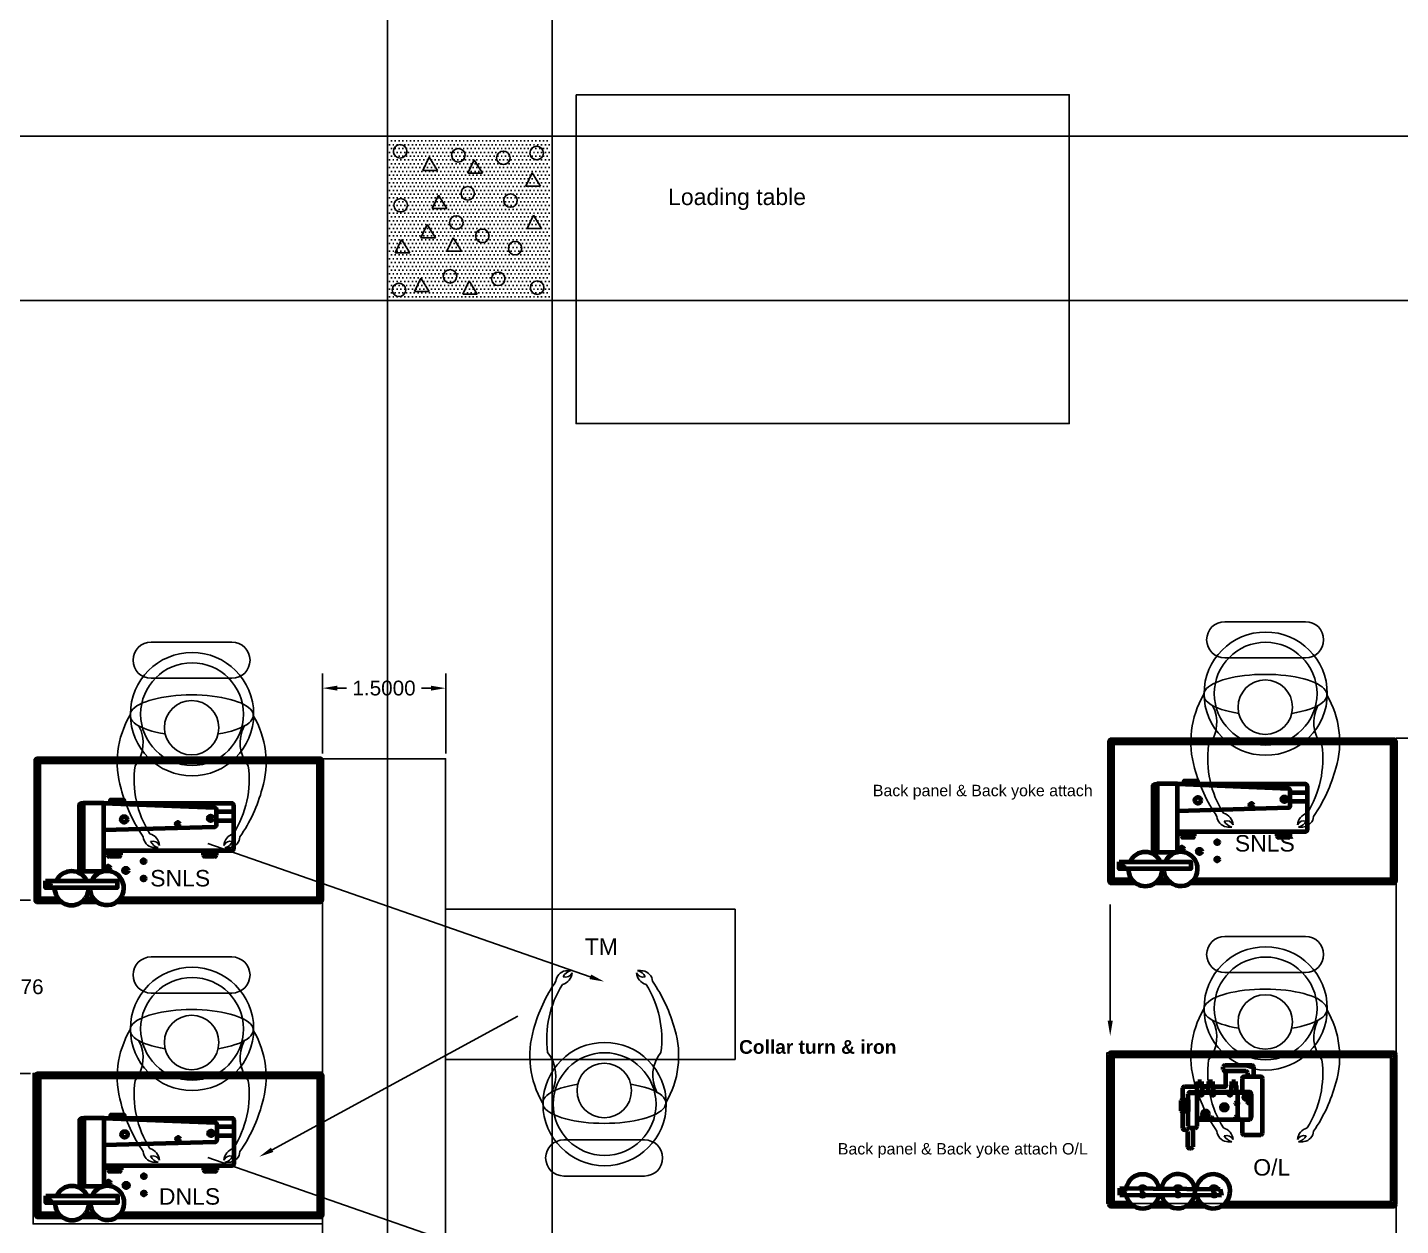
# Model space of a CAD drawing. Header units: feet. Extents: x 200 to 992, y 45 to 257.
# Drawn here: x 361.43 to 378.14, y 201.16 to 215.74 of the extents above; entities that cross this region are included whole.
import ezdxf

# ---------------------------------------------------------------- set-up
doc = ezdxf.new("R2010")
doc.units = ezdxf.units.FT
doc.header["$MEASUREMENT"] = 0
for name, color, linetype in [('assembly operations', 80, 'Continuous'), ('beampillar', 80, 'Continuous'), ('hatch pillar', 20, 'Continuous'), ('machines', 21, 'Continuous'), ('ol mc', 190, 'Continuous'), ('prep side', 220, 'Continuous'), ('shank', 77, 'Continuous')]:
    doc.layers.add(name, color=color, linetype=linetype)
doc.styles.get("Standard").update_dxf_attribs({"font": 'arial.ttf'})
doc.dimstyles.get("Standard").update_dxf_attribs({"dimtxt": 0.18, "dimasz": 0.18, "dimexe": 0.18, "dimexo": 0.0625, "dimgap": 0.09, "dimtad": 0, "dimtih": 1, "dimtoh": 1, "dimdec": 4, "dimzin": 0, "dimdsep": 46, "dimtxsty": 'Standard', "dimcen": 0.09, "dimadec": 0, "dimazin": 0, "dimtfac": 1, "dimtdec": 4, "dimtofl": 0, "dimtmove": 0, "dimatfit": 3, "dimfxl": 1, "dimtolj": 1, "dimtzin": 0, "dimarcsym": 0})

# ---------------------------------------------------------------- blocks, each defined once
blk = doc.blocks.new('Arrow')
at = {"linetype": 'ByBlock', "lineweight": -2}
blk.add_lwpolyline([(19.992, 74.917), (15.339, 76.537)], dxfattribs=at)
blk.add_solid([(20.002, 74.945), (20.162, 74.858), (19.982, 74.889)])
blk = doc.blocks.new('arrow 2')
at = {"linetype": 'ByBlock', "lineweight": -2}
blk.add_lwpolyline([(16.121, 72.812), (19.11, 74.436)], dxfattribs=at)
blk.add_solid([(16.136, 72.785), (15.963, 72.726), (16.107, 72.838)])
blk = doc.blocks.new('snls block')
at = {"layer": 'machines', "linetype": 'ByBlock', "lineweight": 100}
for p, q in [((54.586, 84.152), (54.586, 84.133)), ((54.586, 84.152), (54.605, 84.152)), ((54.607, 84.133), (54.605, 84.152)), ((54.888, 84.077), (54.681, 84.077)), ((54.889, 83.97), (54.681, 83.97)), ((53.361, 83.553), (53.361, 83.605)), ((53.361, 83.605), (53.517, 83.605)), ((53.378, 83.57), (53.378, 83.605)), ((53.48, 83.549), (53.398, 83.549)), ((53.501, 83.605), (53.501, 83.57)), ((53.517, 83.605), (53.517, 83.553)), ((54.524, 83.553), (54.524, 83.605)), ((54.524, 83.605), (54.681, 83.605)), ((54.541, 83.57), (54.541, 83.605)), ((54.643, 83.549), (54.562, 83.549)), ((54.664, 83.605), (54.664, 83.57)), ((54.681, 83.605), (54.681, 83.553)), ((53.497, 83.533), (53.382, 83.533)), ((54.66, 83.533), (54.545, 83.533))]:
    blk.add_line(p, q, dxfattribs=at)
for points in [[(53.469, 82.981), (55.947, 82.981, 0.414214), (55.968, 83.002), (55.968, 84.703, 0.414214), (55.947, 84.724), (52.502, 84.724, 0.414214), (52.482, 84.703), (52.482, 83.002, 0.414214), (52.502, 82.981), (52.798, 82.981)], [(53.513, 83.023), (55.905, 83.023, 0.414214), (55.926, 83.043), (55.926, 84.662, 0.414214), (55.905, 84.683), (52.544, 84.683, 0.414214), (52.523, 84.662), (52.523, 83.043, 0.414214), (52.544, 83.023), (52.755, 83.023)]]:
    blk.add_lwpolyline(points, format="xyb", dxfattribs=at)
for points in [[(53.557, 84.185), (53.392, 84.185), (53.392, 84.225), (53.557, 84.225)], [(53.505, 84.185), (53.404, 84.185), (53.404, 84.222), (53.505, 84.222)], [(52.603, 83.237), (53.474, 83.237), (53.474, 83.154), (52.603, 83.154)], [(52.603, 83.237), (53.474, 83.237), (53.474, 83.154), (52.603, 83.154)]]:
    blk.add_lwpolyline(points, close=True, dxfattribs=at)
for points in [[(53.063, 83.355), (53.037, 83.355, -0.414214), (53.016, 83.375), (53.016, 84.161, -0.414214), (53.037, 84.182), (53.063, 84.182)], [(53.312, 84.185), (53.063, 84.185), (53.063, 83.355), (53.291, 83.355, 0.414214), (53.312, 83.375)], [(53.312, 84.185), (54.661, 84.131, -0.402601), (54.681, 84.11), (54.681, 83.914, -0.405445), (54.661, 83.893), (53.312, 83.853)], [(53.312, 84.185), (54.868, 84.185, -0.414214), (54.889, 84.164), (54.889, 83.624, -0.414214), (54.868, 83.604), (53.312, 83.604)]]:
    blk.add_lwpolyline(points, format="xyb", close=True, dxfattribs=at)
for points in [[(53.042, 82.981), (53.23, 82.981)], [(53.085, 83.023), (53.186, 83.023)]]:
    blk.add_lwpolyline(points, dxfattribs=at)
for centre, radius in [((53.56, 83.986), 0.0369), ((54.212, 83.931), 0.0196), ((54.613, 83.999), 0.0303), ((53.366, 83.399), 0.0206), ((53.58, 83.365), 0.0285), ((53.796, 83.476), 0.0206), ((52.644, 83.202), 0.0219), ((52.644, 83.202), 0.0219), ((53.796, 83.267), 0.0206)]:
    blk.add_circle(centre, radius, dxfattribs=at)
for centre, radius, start, end in [((53.382, 83.553), 0.0208, 180, 270), ((53.398, 83.57), 0.0208, 180, 270), ((53.48, 83.57), 0.0208, 270, 0), ((53.497, 83.553), 0.0208, 270, 0), ((54.545, 83.553), 0.0208, 180, 270), ((54.562, 83.57), 0.0208, 180, 270), ((54.643, 83.57), 0.0208, 270, 0), ((54.66, 83.553), 0.0208, 270, 0), ((52.92, 83.149), 0.207, 25.1747, 154.8253), ((53.35, 83.151), 0.207, 179.1324, 155.4718), ((52.92, 83.149), 0.207, 178.5457, 1.4543)]:
    blk.add_arc(centre, radius, start, end, dxfattribs=at)
blk = doc.blocks.new('*D23')
at = {"color": 0, "linetype": 'ByBlock', "lineweight": -2, "transparency": 16777216}
for p, q in [((-157.567, 64.959), (-157.567, 65.935)), ((-156.067, 64.959), (-156.067, 65.935)), ((-157.387, 65.755), (-157.272, 65.755)), ((-156.247, 65.755), (-156.362, 65.755))]:
    blk.add_line(p, q, dxfattribs=at)
at = {"color": 0, "linetype": 'ByBlock', "transparency": 16777216}
for points in [[(-157.387, 65.785), (-157.387, 65.725), (-157.567, 65.755)], [(-156.247, 65.785), (-156.247, 65.725), (-156.067, 65.755)]]:
    blk.add_solid(points, dxfattribs=at)
at = {"layer": 'Defpoints', "color": 0, "linetype": 'ByBlock', "transparency": 16777216}
for p in [(-156.067, 65.755), (-157.567, 64.896), (-156.067, 64.896)]:
    blk.add_point(p, dxfattribs=at)
at = {"color": 0, "linetype": 'ByBlock', "transparency": 16777216, "insert": (-156.817, 65.755), "char_height": 0.18, "attachment_point": 5}
blk.add_mtext('\\A1;1.5000', dxfattribs=at)
blk = doc.blocks.new('*D24')
at = {"color": 0, "linetype": 'ByBlock', "lineweight": -2, "transparency": 16777216}
for p, q in [((-161.12, 63.174), (-161.524, 63.174)), ((-161.344, 62.994), (-161.344, 62.302)), ((-161.344, 61.246), (-161.344, 61.938)), ((-161.12, 61.066), (-161.524, 61.066))]:
    blk.add_line(p, q, dxfattribs=at)
at = {"color": 0, "linetype": 'ByBlock', "transparency": 16777216}
for points in [[(-161.374, 62.994), (-161.314, 62.994), (-161.344, 63.174)], [(-161.374, 61.246), (-161.314, 61.246), (-161.344, 61.066)]]:
    blk.add_solid(points, dxfattribs=at)
at = {"layer": 'Defpoints', "color": 0, "linetype": 'ByBlock', "transparency": 16777216}
for p in [(-161.058, 63.174), (-161.344, 61.066), (-161.058, 61.066)]:
    blk.add_point(p, dxfattribs=at)
at = {"color": 0, "linetype": 'ByBlock', "transparency": 16777216, "insert": (-161.344, 62.12), "char_height": 0.18, "attachment_point": 5}
blk.add_mtext('\\A1;2.1076', dxfattribs=at)
blk = doc.blocks.new('hatchedpillar')
at = {"layer": 'hatch pillar', "linetype": 'ByBlock', "true_color": 0xf4ee51}
h = blk.add_hatch(dxfattribs=at)
h.set_pattern_fill('DOTS', color=41, scale=0.74)
h.set_pattern_definition([(0, (163.9823, -40.014843), (0.023125, 0.04625), [0, -0.04625])])
h.paths.add_polyline_path([(367.8, 214.403), (365.8, 214.403), (365.8, 212.403), (367.8, 212.403)])
at = {"layer": 'hatch pillar', "linetype": 'Continuous', "lineweight": -3, "ltscale": 2}
for p, q in [((366.321, 214.163), (366.244, 214.001)), ((366.422, 214.001), (366.321, 214.163)), ((366.87, 214.132), (366.792, 213.97)), ((366.97, 213.97), (366.87, 214.132)), ((366.244, 214.001), (366.422, 214.001)), ((366.792, 213.97), (366.97, 213.97)), ((367.577, 213.973), (367.5, 213.811)), ((367.677, 213.811), (367.577, 213.973)), ((366.437, 213.7), (366.36, 213.538)), ((366.537, 213.538), (366.437, 213.7)), ((367.5, 213.811), (367.677, 213.811)), ((366.36, 213.538), (366.537, 213.538)), ((367.591, 213.458), (367.514, 213.296)), ((367.691, 213.296), (367.591, 213.458)), ((366.298, 213.345), (366.221, 213.183)), ((366.221, 213.183), (366.398, 213.183)), ((366.398, 213.183), (366.298, 213.345)), ((366.615, 213.183), (366.537, 213.021)), ((366.715, 213.021), (366.615, 213.183)), ((367.514, 213.296), (367.691, 213.296)), ((365.987, 213.162), (365.91, 213)), ((366.088, 213), (365.987, 213.162)), ((366.537, 213.021), (366.715, 213.021)), ((365.91, 213), (366.088, 213)), ((366.221, 212.689), (366.144, 212.527)), ((366.321, 212.527), (366.221, 212.689)), ((366.144, 212.527), (366.321, 212.527)), ((366.808, 212.659), (366.731, 212.497)), ((366.908, 212.497), (366.808, 212.659)), ((366.731, 212.497), (366.908, 212.497))]:
    blk.add_line(p, q, dxfattribs=at)
for centre in [(365.969, 214.234), (366.677, 214.186), (367.225, 214.155), (367.63, 214.213), (366.792, 213.723), (367.312, 213.635), (365.976, 213.578), (366.653, 213.368), (366.97, 213.206), (367.368, 213.056), (366.576, 212.713), (367.163, 212.682), (365.955, 212.548), (367.637, 212.576)]:
    blk.add_circle(centre, 0.0821, dxfattribs=at)
blk = doc.blocks.new('sewing line')
at = {"linetype": 'ByBlock'}
blk.add_lwpolyline([(-154.48069, 72.97543), (-148.48069, 72.97543), (-148.48069, 68.97543), (-154.48069, 68.97543)], close=True, dxfattribs=at)
for points in [[(-146.58825, 66.56349), (-145.60395, 66.56349)], [(-159.65176, 66.31406), (-158.66746, 66.31406)], [(-145.60395, 66.12416), (-146.58825, 66.12416)], [(-158.66746, 65.87473), (-159.65176, 65.87473)], [(-143.00379, 2.03551), (-143.00379, 65.14488), (-144.50379, 65.14488), (-144.50379, 2.03551)], [(-156.0673, 47.74604), (-156.0673, 64.89612), (-157.5673, 64.89612), (-157.5673, 47.74604)], [(-146.58825, 62.73349), (-145.60395, 62.73349)], [(-159.65176, 62.48406), (-158.66746, 62.48406)], [(-145.60395, 62.29416), (-146.58825, 62.29416)], [(-158.66746, 62.04473), (-159.65176, 62.04473)], [(-153.64682, 60.25736), (-154.63112, 60.25736)], [(-154.63112, 59.81803), (-153.64682, 59.81803)]]:
    blk.add_lwpolyline(points)
for points in [[(-152.54667, 63.06604), (-156.0673, 63.06604), (-156.0673, 61.23597), (-152.54667, 61.23597)], [(-144.50379, 59.48548), (-148.02443, 59.48548), (-148.02443, 61.31555), (-144.50379, 61.31555)], [(-157.5673, 59.23604), (-161.08794, 59.23604), (-161.08794, 61.06612), (-157.5673, 61.06612)]]:
    blk.add_lwpolyline(points, close=True)
at = {"linetype": 'ByBlock', "lineweight": -2}
blk.add_lwpolyline([(-147.98115, 61.70751), (-147.98115, 63.12097)], dxfattribs=at)
for centre, radius in [((-146.08995, 65.68791), 0.75), ((-159.15346, 65.43847), 0.75), ((-146.08995, 65.68791), 0.625), ((-159.15346, 65.43847), 0.625), ((-146.09483, 65.52272), 0.3314), ((-159.15834, 65.27329), 0.3314), ((-146.08995, 61.85791), 0.75), ((-159.15346, 61.60847), 0.75), ((-146.08995, 61.85791), 0.625), ((-159.15346, 61.60847), 0.625), ((-146.09483, 61.69272), 0.3314), ((-159.15834, 61.44329), 0.3314), ((-154.13282, 60.69361), 0.75), ((-154.13282, 60.69361), 0.625), ((-154.1377, 60.8588), 0.3314)]:
    blk.add_circle(centre, radius)
for centre, radius, start, end in [((-146.58825, 66.34383), 0.21966, 90, 270), ((-145.60395, 66.34383), 0.21966, 270, 90), ((-159.65176, 66.09439), 0.21966, 90, 270), ((-158.66746, 66.09439), 0.21966, 270, 90), ((-145.87132, 65.10091), 1.12909, 149.566063, 196.497517), ((-146.31834, 65.10091), 1.12909, 343.502483, 30.433937), ((-147.12616, 65.33834), 0.44097, 321.008421, 27.632528), ((-145.0635, 65.33834), 0.44097, 152.367472, 218.991579), ((-158.93482, 64.85148), 1.12909, 149.566063, 196.497517), ((-159.38185, 64.85148), 1.12909, 343.502483, 30.433937), ((-160.18967, 65.0889), 0.44097, 321.008421, 27.632528), ((-158.12701, 65.0889), 0.44097, 152.367472, 218.991579), ((-145.56376, 64.89237), 1.23125, 172.133942, 212.405248), ((-146.6259, 64.89237), 1.23125, 327.594752, 7.866058), ((-158.62726, 64.64293), 1.23125, 172.133942, 212.405248), ((-159.68941, 64.64293), 1.23125, 327.594752, 7.866058), ((-145.09322, 65.28412), 1.92771, 195.151137, 214.435473), ((-147.09644, 65.28412), 1.92771, 325.564527, 344.848863), ((-158.15673, 65.03468), 1.92771, 195.151137, 214.435473), ((-160.15995, 65.03468), 1.92771, 325.564527, 344.848863), ((-146.54273, 64.20482), 0.14081, 184.390124, 259.877496), ((-146.64708, 64.07802), 0.16061, 4.787406, 74.171118), ((-145.54258, 64.07802), 0.16061, 105.828882, 175.212594), ((-145.64693, 64.20482), 0.14081, 280.122504, 355.609876), ((-146.56746, 64.05295), 0.08916, 25.560009, 106.981091), ((-146.46366, 64.20586), 0.1464, 207.518809, 255.319703), ((-146.51303, 64.78297), 0.71883, 265.65598, 270.977476), ((-145.6222, 64.05295), 0.08916, 73.018909, 154.439991), ((-145.726, 64.20586), 0.1464, 284.680297, 332.481191), ((-145.67663, 64.78297), 0.71883, 269.022524, 274.34402), ((-159.60623, 63.95539), 0.14081, 184.390124, 259.877496), ((-159.71059, 63.82858), 0.16061, 4.787406, 74.171118), ((-159.63097, 63.80352), 0.08916, 25.560009, 106.981091), ((-159.52717, 63.95643), 0.1464, 207.518809, 255.319703), ((-158.60608, 63.82858), 0.16061, 105.828882, 175.212594), ((-158.68571, 63.80352), 0.08916, 73.018909, 154.439991), ((-158.7895, 63.95643), 0.1464, 284.680297, 332.481191), ((-158.71044, 63.95539), 0.14081, 280.122504, 355.609876), ((-159.57653, 64.53354), 0.71883, 265.65598, 270.977476), ((-158.74014, 64.53354), 0.71883, 269.022524, 274.34402), ((-146.58825, 62.51383), 0.21966, 90, 270), ((-145.60395, 62.51383), 0.21966, 270, 90), ((-159.65176, 62.26439), 0.21966, 90, 270), ((-158.66746, 62.26439), 0.21966, 270, 90), ((-154.50654, 62.17566), 0.1464, 104.680297, 152.481191), ((-154.5559, 61.59855), 0.71883, 89.022524, 94.34402), ((-153.7195, 61.59855), 0.71883, 85.65598, 90.977476), ((-153.76887, 62.17566), 0.1464, 27.518809, 75.319703), ((-153.13609, 61.0974), 1.92771, 145.564527, 164.848863), ((-154.5856, 62.1767), 0.14081, 100.122504, 175.609876), ((-154.68995, 62.3035), 0.16061, 285.828882, 355.212594), ((-154.61033, 62.32857), 0.08916, 253.018909, 334.439991), ((-153.66507, 62.32857), 0.08916, 205.560009, 286.981091), ((-153.58545, 62.3035), 0.16061, 184.787406, 254.171118), ((-153.6898, 62.1767), 0.14081, 4.390124, 79.877496), ((-155.13931, 61.0974), 1.92771, 15.151137, 34.435473), ((-153.60663, 61.48915), 1.23125, 147.594752, 187.866058), ((-154.66878, 61.48915), 1.23125, 352.133942, 32.405248), ((-145.87132, 61.27091), 1.12909, 149.566063, 196.497517), ((-146.31834, 61.27091), 1.12909, 343.502483, 30.433937), ((-147.12616, 61.50834), 0.44097, 321.008421, 27.632528), ((-145.0635, 61.50834), 0.44097, 152.367472, 218.991579), ((-158.93482, 61.02148), 1.12909, 149.566063, 196.497517), ((-159.38185, 61.02148), 1.12909, 343.502483, 30.433937), ((-153.91419, 61.28061), 1.12909, 163.502483, 210.433937), ((-154.36122, 61.28061), 1.12909, 329.566063, 16.497517), ((-160.18967, 61.2589), 0.44097, 321.008421, 27.632528), ((-158.12701, 61.2589), 0.44097, 152.367472, 218.991579), ((-155.16903, 61.04318), 0.44097, 332.367472, 38.991579), ((-153.10637, 61.04318), 0.44097, 141.008421, 207.632528), ((-145.56376, 61.06237), 1.23125, 172.133942, 212.405248), ((-146.6259, 61.06237), 1.23125, 327.594752, 7.866058), ((-158.62726, 60.81293), 1.23125, 172.133942, 212.405248), ((-159.68941, 60.81293), 1.23125, 327.594752, 7.866058), ((-145.09322, 61.45412), 1.92771, 195.151137, 214.435473), ((-147.09644, 61.45412), 1.92771, 325.564527, 344.848863), ((-158.15673, 61.20468), 1.92771, 195.151137, 214.435473), ((-160.15995, 61.20468), 1.92771, 325.564527, 344.848863), ((-146.54273, 60.37482), 0.14081, 184.390124, 259.877496), ((-146.64708, 60.24802), 0.16061, 4.787406, 74.171118), ((-146.56746, 60.22295), 0.08916, 25.560009, 106.981091), ((-145.54258, 60.24802), 0.16061, 105.828882, 175.212594), ((-145.6222, 60.22295), 0.08916, 73.018909, 154.439991), ((-145.64693, 60.37482), 0.14081, 280.122504, 355.609876), ((-159.71059, 59.99858), 0.16061, 4.787406, 74.171118), ((-158.60608, 59.99858), 0.16061, 105.828882, 175.212594), ((-154.63112, 60.03769), 0.21966, 90, 270), ((-153.64682, 60.03769), 0.21966, 270, 90), ((-146.46366, 60.37586), 0.1464, 207.518809, 255.319703), ((-146.51303, 60.95297), 0.71883, 265.65598, 270.977476), ((-145.726, 60.37586), 0.1464, 284.680297, 332.481191), ((-145.67663, 60.95297), 0.71883, 269.022524, 274.34402), ((-159.60623, 60.12539), 0.14081, 184.390124, 259.877496), ((-159.63097, 59.97352), 0.08916, 25.560009, 106.981091), ((-159.52717, 60.12643), 0.1464, 207.518809, 255.319703), ((-159.57653, 60.70354), 0.71883, 265.65598, 270.977476), ((-158.68571, 59.97352), 0.08916, 73.018909, 154.439991), ((-158.7895, 60.12643), 0.1464, 284.680297, 332.481191), ((-158.74014, 60.70354), 0.71883, 269.022524, 274.34402), ((-158.71044, 60.12539), 0.14081, 280.122504, 355.609876)]:
    blk.add_arc(centre, radius, start, end)
for centre in [(-146.09483, 65.67285), (-159.15834, 65.42341), (-146.09483, 61.84285), (-159.15834, 61.59341)]:
    blk.add_ellipse(centre, major_axis=(-0.75, 0), ratio=0.33333333, start_param=2.01554376, end_param=7.4092342)
at = {"extrusion": (0, 0, -1)}
blk.add_ellipse((-154.1377, 60.70867), major_axis=(-0.75, 0), ratio=0.33333333, start_param=2.01554376, end_param=7.4092342, dxfattribs=at)
at = {"linetype": 'ByBlock'}
blk.add_solid([(-147.95032, 61.70751), (-147.98115, 61.52251), (-148.01198, 61.70751)], dxfattribs=at)
at = {"layer": 'ol mc', "linetype": 'ByBlock', "lineweight": 100}
for p, q in [((-144.53082, 61.31791), (-147.97532, 61.31791)), ((-147.99607, 61.29716), (-147.99607, 60.53456)), ((-147.95457, 61.25566), (-147.95457, 60.57709)), ((-144.57232, 61.27641), (-147.93382, 61.27641)), ((-146.58585, 61.16604), (-146.52171, 61.16604)), ((-146.52171, 61.16604), (-146.25674, 61.16604)), ((-144.55157, 59.51266), (-144.55157, 61.25566)), ((-144.51007, 59.47116), (-144.51007, 61.29716)), ((-146.6066, 61.11455), (-146.6066, 61.14529)), ((-146.32799, 61.0938), (-146.58585, 61.0938)), ((-146.57313, 60.92674), (-146.57313, 61.0938)), ((-146.37724, 61.00563), (-146.37724, 60.83963)), ((-146.14899, 61.02638), (-146.35649, 61.02638)), ((-146.31621, 61.02638), (-146.35649, 61.02638)), ((-146.30724, 61.02638), (-146.30724, 61.07305)), ((-146.23599, 61.14529), (-146.23599, 61.02638)), ((-146.12824, 60.34163), (-146.12824, 61.00563)), ((-147.09859, 60.74346), (-147.09859, 60.88524)), ((-147.07784, 60.90599), (-146.99213, 60.90599)), ((-147.031, 60.42309), (-147.031, 60.81888)), ((-147.01025, 60.83963), (-146.92705, 60.83963)), ((-147.01025, 60.83133), (-146.92705, 60.83133)), ((-146.99213, 60.90599), (-146.96273, 60.90599)), ((-146.96273, 60.90599), (-146.9218, 60.90599)), ((-146.2838, 60.83963), (-146.92705, 60.83963)), ((-146.92705, 60.83963), (-146.92705, 60.50763)), ((-146.92705, 60.83963), (-146.92705, 60.42309)), ((-146.27135, 60.83133), (-146.92705, 60.83133)), ((-146.9218, 60.83963), (-146.9218, 60.9195)), ((-146.86396, 60.9195), (-146.9218, 60.9195)), ((-146.86396, 60.9112), (-146.9218, 60.9112)), ((-146.86396, 60.83963), (-146.9218, 60.83963)), ((-146.91543, 60.9195), (-146.91543, 60.96964)), ((-146.91543, 60.96964), (-146.87153, 60.96964)), ((-146.87153, 60.9195), (-146.91543, 60.9195)), ((-146.90639, 60.9195), (-146.90639, 60.96964)), ((-146.89768, 60.9195), (-146.89768, 60.96964)), ((-146.88896, 60.9195), (-146.88896, 60.96964)), ((-146.87976, 60.9195), (-146.87976, 60.96964)), ((-146.87153, 60.96964), (-146.87153, 60.9195)), ((-146.86396, 60.9195), (-146.86396, 60.83963)), ((-146.86396, 60.90599), (-146.81126, 60.90599)), ((-146.86396, 60.90599), (-146.78685, 60.90599)), ((-146.78685, 60.90599), (-146.86396, 60.90599)), ((-146.78685, 60.83963), (-146.78685, 60.9195)), ((-146.72901, 60.9195), (-146.78685, 60.9195)), ((-146.72901, 60.9112), (-146.78685, 60.9112)), ((-146.72901, 60.83963), (-146.78685, 60.83963)), ((-146.77988, 60.9195), (-146.77988, 60.96964)), ((-146.77988, 60.96964), (-146.73598, 60.96964)), ((-146.73598, 60.9195), (-146.77988, 60.9195)), ((-146.77156, 60.9195), (-146.77156, 60.96964)), ((-146.76378, 60.9195), (-146.76378, 60.96964)), ((-146.75721, 60.9195), (-146.75721, 60.96964)), ((-146.75033, 60.9195), (-146.75033, 60.96964)), ((-146.74316, 60.9195), (-146.74316, 60.96964)), ((-146.73598, 60.96964), (-146.73598, 60.9195)), ((-146.72901, 60.9195), (-146.72901, 60.83963)), ((-146.72901, 60.90599), (-146.64225, 60.90599)), ((-146.37724, 60.83963), (-146.69696, 60.83963)), ((-146.64225, 60.90599), (-146.58442, 60.90599)), ((-146.58442, 60.90599), (-146.58143, 60.90599)), ((-146.57313, 60.92674), (-146.57313, 60.91429)), ((-146.5073, 60.83963), (-146.5073, 60.9195)), ((-146.44947, 60.9195), (-146.5073, 60.9195)), ((-146.44947, 60.9112), (-146.5073, 60.9112)), ((-146.44947, 60.83963), (-146.5073, 60.83963)), ((-146.50118, 60.9195), (-146.50118, 60.96964)), ((-146.50118, 60.96964), (-146.45728, 60.96964)), ((-146.45728, 60.9195), (-146.50118, 60.9195)), ((-146.49562, 60.9195), (-146.49562, 60.96964)), ((-146.48844, 60.9195), (-146.48844, 60.96964)), ((-146.48037, 60.9195), (-146.48037, 60.96964)), ((-146.4723, 60.9195), (-146.4723, 60.96964)), ((-146.46453, 60.9195), (-146.46453, 60.96964)), ((-146.45728, 60.96964), (-146.45728, 60.9195)), ((-146.44947, 60.9195), (-146.44947, 60.83963)), ((-146.44947, 60.83963), (-146.44947, 60.84069)), ((-146.44947, 60.84069), (-146.44947, 60.84069)), ((-146.44947, 60.84069), (-146.44947, 60.83963)), ((-146.44947, 60.83963), (-146.44947, 60.83963)), ((-146.42905, 60.50763), (-146.42905, 60.83963)), ((-146.27135, 60.51178), (-146.27135, 60.83548)), ((-146.26305, 60.52838), (-146.26305, 60.81888)), ((-147.11776, 60.61211), (-147.11776, 60.73516)), ((-147.10946, 60.74346), (-147.031, 60.74346)), ((-147.06563, 60.73771), (-147.08223, 60.73771)), ((-147.06563, 60.72885), (-147.08223, 60.72885)), ((-147.06563, 60.71765), (-147.08223, 60.71765)), ((-147.06516, 60.70645), (-147.08176, 60.70645)), ((-147.06516, 60.69572), (-147.08176, 60.69572)), ((-147.06516, 60.68546), (-147.08176, 60.68546)), ((-147.06516, 60.67379), (-147.08176, 60.67379)), ((-147.0814, 60.60381), (-147.0814, 60.74346)), ((-147.06476, 60.66166), (-147.08136, 60.66166)), ((-147.06476, 60.65046), (-147.08136, 60.65046)), ((-147.0648, 60.60381), (-147.0648, 60.74346)), ((-147.031, 60.74346), (-147.031, 60.60381)), ((-146.45619, 60.69924), (-146.45619, 60.70548)), ((-146.44789, 60.71378), (-146.42905, 60.71378)), ((-146.42905, 60.69094), (-146.44789, 60.69094)), ((-146.42905, 60.71378), (-146.42905, 60.69094)), ((-147.99607, 59.86371), (-147.99607, 60.53456)), ((-147.95457, 60.57709), (-147.95457, 59.81985)), ((-147.031, 60.60381), (-147.10946, 60.60381)), ((-147.09859, 60.3993), (-147.09859, 60.60381)), ((-147.06516, 60.61314), (-147.08176, 60.61314)), ((-147.0648, 60.60381), (-147.0814, 60.60381)), ((-147.06476, 60.6374), (-147.08136, 60.6374)), ((-147.0647, 60.62527), (-147.0813, 60.62527)), ((-146.92705, 60.50763), (-146.2838, 60.50763)), ((-146.91725, 60.50763), (-146.91725, 60.52217)), ((-146.89011, 60.50763), (-146.91725, 60.50763)), ((-146.90895, 60.53047), (-146.89841, 60.53047)), ((-146.89011, 60.52217), (-146.89011, 60.50763)), ((-146.76347, 60.50763), (-146.76347, 60.52217)), ((-146.73632, 60.50763), (-146.76347, 60.50763)), ((-146.75517, 60.53047), (-146.74462, 60.53047)), ((-146.73632, 60.52217), (-146.73632, 60.50763)), ((-146.45619, 60.52937), (-146.45619, 60.53561)), ((-146.44789, 60.54391), (-146.42905, 60.54391)), ((-146.42905, 60.52107), (-146.44789, 60.52107)), ((-146.42905, 60.54391), (-146.42905, 60.52107)), ((-146.37724, 60.50763), (-146.37724, 60.34163)), ((-147.05836, 60.37855), (-147.07784, 60.37855)), ((-147.03761, 60.17405), (-147.03761, 60.3578)), ((-146.9478, 60.40234), (-147.01025, 60.40234)), ((-146.97662, 60.40234), (-146.97662, 60.17405)), ((-146.35649, 60.32088), (-146.14899, 60.32088)), ((-146.99737, 60.1533), (-147.01686, 60.1533)), ((-147.99607, 59.86371), (-147.99607, 59.47116)), ((-147.95457, 59.81985), (-147.95457, 59.51266)), ((-147.86609, 59.66894), (-146.64437, 59.65862)), ((-147.86609, 59.58594), (-147.86609, 59.66894)), ((-146.64437, 59.65862), (-146.62579, 59.58271)), ((-147.93382, 59.49191), (-147.74074, 59.49191)), ((-146.62579, 59.58271), (-147.86609, 59.58594)), ((-147.4321, 59.49191), (-147.30928, 59.49191)), ((-147.00451, 59.49191), (-146.88233, 59.49191)), ((-146.57617, 59.49191), (-144.57232, 59.49191)), ((-147.97532, 59.45041), (-147.68928, 59.45041)), ((-147.48356, 59.45041), (-147.25594, 59.45041)), ((-147.05785, 59.45041), (-146.82967, 59.45041)), ((-146.62883, 59.45041), (-144.53082, 59.45041))]:
    blk.add_line(p, q, dxfattribs=at)
for centre, radius in [((-146.87094, 60.81085), 0.01428), ((-146.7295, 60.81085), 0.01428), ((-146.52233, 60.81085), 0.01428), ((-146.59234, 60.65382), 0.03569), ((-146.59234, 60.65382), 0.01428), ((-146.32945, 60.77516), 0.02712), ((-146.29231, 60.71521), 0.01572), ((-146.82236, 60.57674), 0.03569), ((-146.82236, 60.57674), 0.01428), ((-147.82497, 59.6339), 0.02189), ((-147.58642, 59.63199), 0.01059), ((-147.15596, 59.63199), 0.01059), ((-146.71866, 59.63199), 0.01059)]:
    blk.add_circle(centre, radius, dxfattribs=at)
for centre, radius, start, end in [((-147.97532, 61.29716), 0.02075, 90, 180), ((-144.53082, 61.29716), 0.02075, 0, 90), ((-147.93382, 61.25566), 0.02075, 90, 180), ((-146.58585, 61.14529), 0.02075, 90, 180), ((-146.25674, 61.14529), 0.02075, 0, 90), ((-144.57232, 61.25566), 0.02075, 0, 90), ((-146.58585, 61.11455), 0.02075, 180, 270), ((-146.35649, 61.00563), 0.02075, 90, 180), ((-146.32799, 61.07305), 0.02075, 0, 90), ((-146.14899, 61.00563), 0.02075, 0, 90), ((-147.07784, 60.88524), 0.02075, 90, 180), ((-147.01025, 60.81888), 0.02075, 90, 180), ((-147.01025, 60.83548), 0.00415, 90, 270), ((-146.58143, 60.91429), 0.0083, 270, 0), ((-146.2838, 60.81888), 0.02075, 0, 90), ((-147.10946, 60.73516), 0.0083, 90, 180), ((-146.44789, 60.70548), 0.0083, 90, 180), ((-146.44789, 60.69924), 0.0083, 180, 270), ((-147.10946, 60.61211), 0.0083, 180, 270), ((-146.90895, 60.52217), 0.0083, 90, 180), ((-146.89841, 60.52217), 0.0083, 360, 90), ((-146.75517, 60.52217), 0.0083, 90, 180), ((-146.74462, 60.52217), 0.0083, 360, 90), ((-146.44789, 60.53561), 0.0083, 90, 180), ((-146.44789, 60.52937), 0.0083, 180, 270), ((-146.2838, 60.52838), 0.02075, 270, 0), ((-147.07784, 60.3993), 0.02075, 180, 270), ((-147.05836, 60.3578), 0.02075, 0, 90), ((-147.01025, 60.42309), 0.02075, 180, 270), ((-146.9478, 60.42309), 0.02075, 270, 0), ((-146.35649, 60.34163), 0.02075, 180, 270), ((-146.14899, 60.34163), 0.02075, 270, 0), ((-147.01686, 60.17405), 0.02075, 180, 270), ((-146.99737, 60.17405), 0.02075, 270, 0), ((-147.58642, 59.63062), 0.2075, 10.644339, 169.355661), ((-147.15689, 59.63274), 0.2075, 193.033836, 169.951975), ((-146.72925, 59.63199), 0.2075, 193.512598, 171.941839), ((-147.58642, 59.63062), 0.05577, 39.673494, 139.358275), ((-147.15596, 59.63199), 0.05577, 33.232928, 145.798841), ((-146.71866, 59.63199), 0.05577, 28.779902, 150.251867), ((-147.93382, 59.51266), 0.02075, 180, 270), ((-147.58642, 59.63062), 0.2075, 192.432427, 347.567573), ((-147.58642, 59.63062), 0.05577, 234.353893, 305.346954), ((-147.15596, 59.63199), 0.05577, 239.041902, 300.658945), ((-146.71866, 59.63199), 0.05577, 241.415125, 298.285722), ((-144.57232, 59.51266), 0.02075, 270, 0), ((-147.97532, 59.47116), 0.02075, 180, 270), ((-144.53082, 59.47116), 0.02075, 270, 0)]:
    blk.add_arc(centre, radius, start, end, dxfattribs=at)
for name, p in [('snls block', (-200.47484, -19.59604)), ('snls block', (-213.53929, -19.82821)), ('Arrow', (-174.29967, -12.67442)), ('arrow 2', (-174.29967, -12.67442)), ('snls block', (-213.53451, -23.66117)), ('Arrow', (-174.29967, -16.49478))]:
    blk.add_blockref(name, p)
at = {"linetype": 'ByBlock', "insert": (-153.36041, 71.83381), "char_height": 0.2, "attachment_point": 1}
blk.add_mtext_dynamic_manual_height_columns('Loading table', width=3.4853772, gutter_width=1, heights=[0], dxfattribs=at)
at = {"char_height": 0.2, "attachment_point": 1}
for s, width, insert in [('SNLS', 0.9053555, (-146.46485, 63.96672)), ('SNLS', 0.9053555, (-159.66207, 63.54216)), ('TM', 0.8194177, (-154.37568, 62.70938)), ('O/L', 0.6997084, (-146.24107, 60.02335)), ('DNLS', 0.6548569, (-159.55651, 59.66947))]:
    blk.add_mtext_dynamic_manual_height_columns(s, width=width, gutter_width=1, heights=[0], dxfattribs=dict(at, insert=insert))
at = {"layer": 'assembly operations', "linetype": 'ByBlock', "char_height": 0.1388878, "attachment_point": 1}
for s, insert, width in [('Back panel & Back yoke attach', (-150.86963, 64.57874), 2.779764), ('Back panel & Back yoke attach O/L', (-151.29579, 60.21897), 3.1713025)]:
    blk.add_mtext(s, dxfattribs=dict(at, insert=insert, width=width))
at = {"layer": 'prep side', "linetype": 'ByBlock', "insert": (-152.49735, 61.47226), "char_height": 0.2, "attachment_point": 1}
blk.add_mtext_dynamic_manual_height_columns('{\\fArial|b1|i0|c0|p34;\\H0.83333x;Collar turn & iron}', width=2.9744346, gutter_width=1, heights=[0], dxfattribs=at)
at = {"linetype": 'ByBlock'}
dim = blk.add_linear_dim(base=(-156.0673, 65.75493), p1=(-157.5673, 64.89612), p2=(-156.0673, 64.89612), dimstyle='Standard', dxfattribs=at)
dim.commit()
dim.dimension.update_dxf_attribs({"geometry": '*D23', "text_midpoint": (-156.8173, 65.75493)})
dim = blk.add_linear_dim(base=(-161.34378, 61.06612), p1=(-161.05776, 63.17369), p2=(-161.05776, 61.06612), angle=90, dimstyle='Standard', dxfattribs=at)
dim.commit()
dim.dimension.update_dxf_attribs({"geometry": '*D24', "text_midpoint": (-161.34378, 62.1199)})

msp = doc.modelspace()

# ---------------------------------------------------------------- linework, layer by layer
at = {"layer": 'beampillar', "linetype": 'ByBlock'}
for p, q in [((365.8173, 89.8907), (365.8173, 254.41766)), ((367.8173, 89.8907), (367.8173, 254.41766)), ((199.8173, 214.41766), (457.29065, 214.41766)), ((199.8173, 212.41766), (457.29065, 212.41766))]:
    msp.add_line(p, q, dxfattribs=at)
msp.add_lwpolyline([(365.8173, 214.41766), (367.8173, 214.41766), (367.8173, 212.41766), (365.8173, 212.41766)], close=True, dxfattribs=at)

# ---------------------------------------------------------------- block references
at = {"layer": 'prep side', "linetype": 'ByBlock'}
msp.add_blockref('hatchedpillar', (0, 0), dxfattribs=at)
at = {"layer": 'shank', "linetype": 'ByBlock'}
msp.add_blockref('sewing line', (522.59044, 141.94667), dxfattribs=at)

doc.saveas('drawing.dxf')
